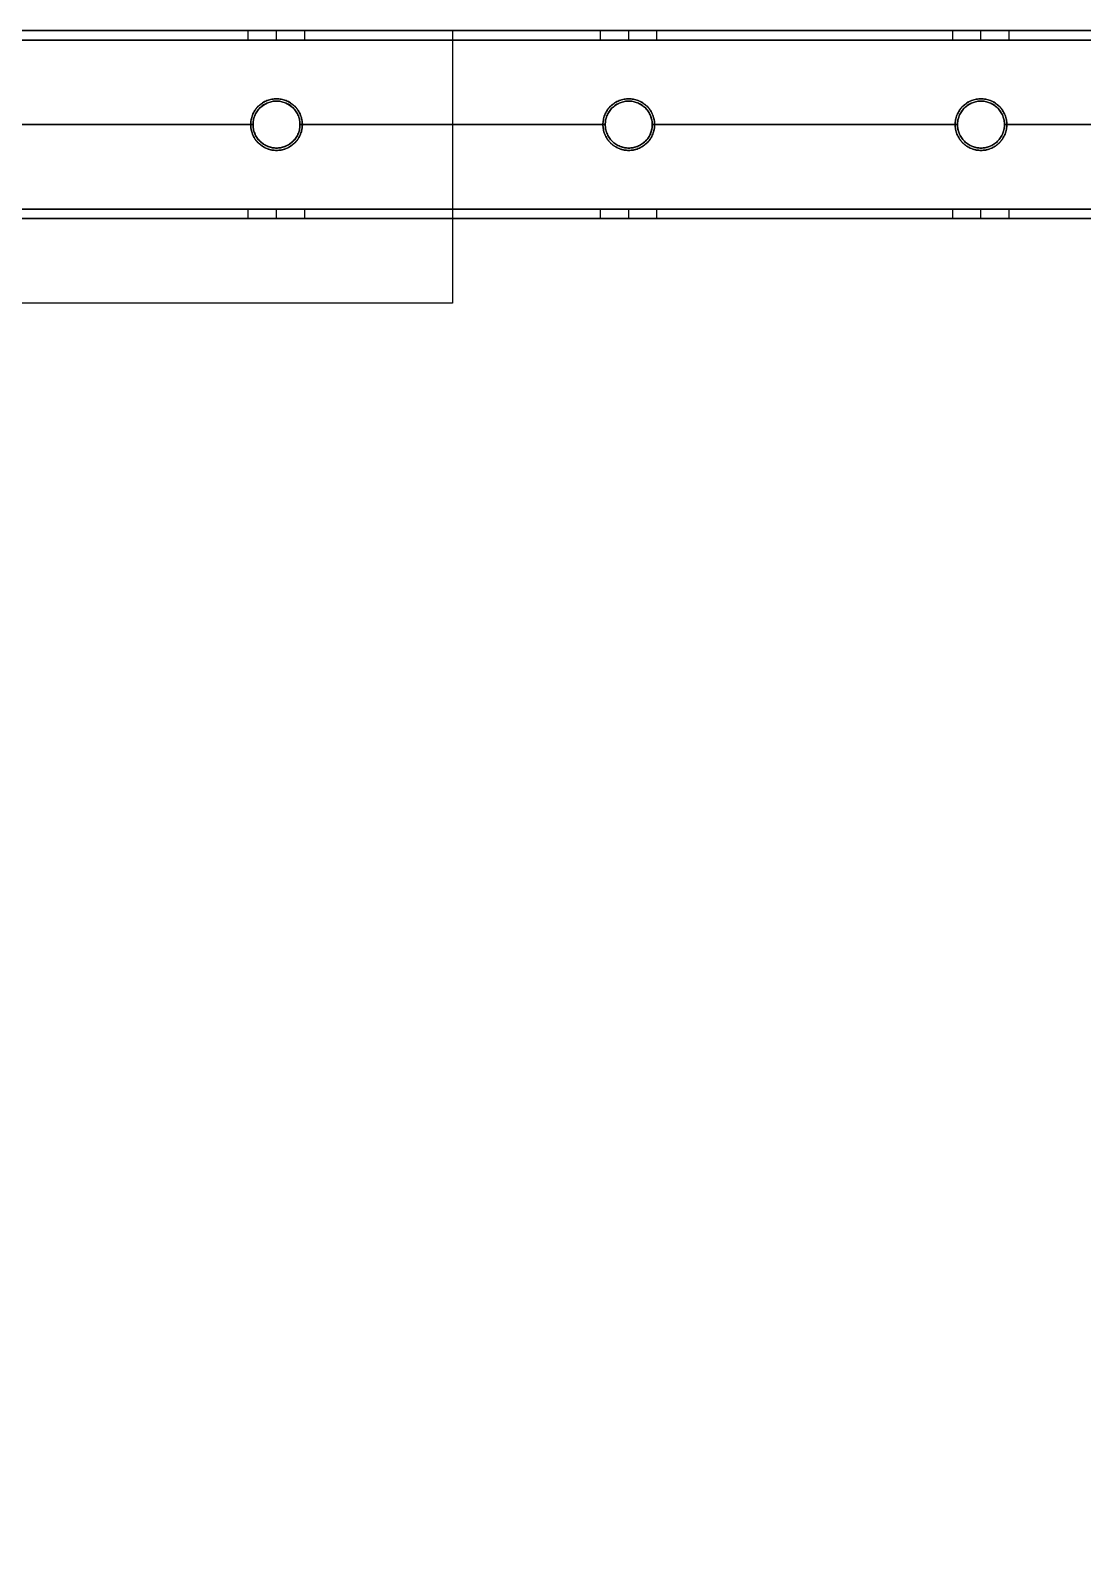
# Model space of a CAD drawing. Header units: millimetres. Extents: x -6529 to 809, y -8611 to 207.
# Drawn here: x -5088 to -4864, y -4098.4 to -3771.9 of the extents above; entities that cross this region are included whole.
import ezdxf

# ---------------------------------------------------------------- set-up
doc = ezdxf.new("R2010")
doc.units = ezdxf.units.MM
doc.header["$MEASUREMENT"] = 0
for name, color, linetype, true_color in [('gaten$11mm', 7, 'Continuous', 0xff6a35), ('platen', 7, 'Continuous', 0x007f00), ('staal', 5, 'Continuous', 0x0000ff)]:
    doc.layers.add(name, color=color, linetype=linetype, true_color=true_color)

# ---------------------------------------------------------------- blocks, each defined once
blk = doc.blocks.new('plaat base')
at = {"layer": 'platen'}
for p, q in [((245.5, -1232.5), (245.5, -1232.5, 18)), ((320.5, -1232.5), (320.5, -1232.5, 18)), ((240, -1238), (240, -1238, 18)), ((251, -1238), (251, -1238, 18)), ((315, -1238), (315, -1238, 18)), ((326, -1238), (326, -1238, 18)), ((245.5, -1243.5), (245.5, -1243.5, 18)), ((320.5, -1243.5), (320.5, -1243.5, 18))]:
    blk.add_line(p, q, dxfattribs=at)
for points in [[(358, -1258), (358, -1229), (358, -1200)], [(358, -1200), (358, -1200, 9), (358, -1200, 18)], [(358, -1258, 18), (358, -1229, 18), (358, -1200, 18)], [(358, -1200), (508, -1200), (658, -1200)], [(358, -1200, 18), (508, -1200, 18), (658, -1200, 18)], [(358, -1258, 9), (358, -1229, 9), (358, -1200, 9)], [(358, -1200, 9), (508, -1200, 9), (658, -1200, 9)], [(358, -1229), (358, -1229, 9), (358, -1229, 18)], [(58, -1258), (208, -1258), (358, -1258)], [(58, -1258, 18), (208, -1258, 18), (358, -1258, 18)], [(58, -1258, 9), (208, -1258, 9), (358, -1258, 9)], [(358, -1258), (358, -1258, 9), (358, -1258, 18)]]:
    blk.add_open_spline(points, degree=2, dxfattribs=at)
for points in [[(245.5, -1243.5), (240, -1243.5), (240, -1238), (240, -1232.5), (245.5, -1232.5), (251, -1232.5), (251, -1238), (251, -1243.5), (245.5, -1243.5)], [(245.5, -1243.5, 18), (240, -1243.5, 18), (240, -1238, 18), (240, -1232.5, 18), (245.5, -1232.5, 18), (251, -1232.5, 18), (251, -1238, 18), (251, -1243.5, 18), (245.5, -1243.5, 18)], [(320.5, -1243.5), (315, -1243.5), (315, -1238), (315, -1232.5), (320.5, -1232.5), (326, -1232.5), (326, -1238), (326, -1243.5), (320.5, -1243.5)], [(320.5, -1243.5, 18), (315, -1243.5, 18), (315, -1238, 18), (315, -1232.5, 18), (320.5, -1232.5, 18), (326, -1232.5, 18), (326, -1238, 18), (326, -1243.5, 18), (320.5, -1243.5, 18)]]:
    blk.add_rational_spline(points, [1, 0.707106781187, 1, 0.707106781187, 1, 0.707106781187, 1, 0.707106781187, 1], degree=2, knots=[-31.415927, -31.415927, -31.415927, -23.561945, -23.561945, -15.707963, -15.707963, -7.853982, -7.853982, 0, 0, 0], dxfattribs=at)
blk = doc.blocks.new('top plaat')
at = {"layer": 'platen'}
for p, q in [((245.5, -1250.5), (245.5, -1250.5, 18)), ((320.5, -1250.5), (320.5, -1250.5, 18)), ((395.5, -1250.5), (395.5, -1250.5, 18)), ((240, -1256), (240, -1256, 18)), ((251, -1256), (251, -1256, 18)), ((315, -1256), (315, -1256, 18)), ((326, -1256), (326, -1256, 18)), ((390, -1256), (390, -1256, 18)), ((401, -1256), (401, -1256, 18)), ((245.5, -1261.5), (245.5, -1261.5, 18)), ((320.5, -1261.5), (320.5, -1261.5, 18)), ((395.5, -1261.5), (395.5, -1261.5, 18))]:
    blk.add_line(p, q, dxfattribs=at)
for points, knots in [([(245.5, -1261.5), (240, -1261.5), (240, -1256), (240, -1250.5), (245.5, -1250.5), (251, -1250.5), (251, -1256), (251, -1261.5), (245.5, -1261.5)], [-31.415927, -31.415927, -31.415927, -23.561945, -23.561945, -15.707963, -15.707963, -7.853982, -7.853982, 0, 0, 0]), ([(245.5, -1261.5, 18), (240, -1261.5, 18), (240, -1256, 18), (240, -1250.5, 18), (245.5, -1250.5, 18), (251, -1250.5, 18), (251, -1256, 18), (251, -1261.5, 18), (245.5, -1261.5, 18)], [-31.415927, -31.415927, -31.415927, -23.561945, -23.561945, -15.707963, -15.707963, -7.853982, -7.853982, 0, 0, 0]), ([(245.5, -1261.5, 9), (251, -1261.5, 9), (251, -1256, 9), (251, -1250.5, 9), (245.5, -1250.5, 9), (240, -1250.5, 9), (240, -1256, 9), (240, -1261.5, 9), (245.5, -1261.5, 9)], [0, 0, 0, 7.853982, 7.853982, 15.707963, 15.707963, 23.561945, 23.561945, 31.415927, 31.415927, 31.415927]), ([(320.5, -1261.5), (315, -1261.5), (315, -1256), (315, -1250.5), (320.5, -1250.5), (326, -1250.5), (326, -1256), (326, -1261.5), (320.5, -1261.5)], [-31.415927, -31.415927, -31.415927, -23.561945, -23.561945, -15.707963, -15.707963, -7.853982, -7.853982, 0, 0, 0]), ([(320.5, -1261.5, 18), (315, -1261.5, 18), (315, -1256, 18), (315, -1250.5, 18), (320.5, -1250.5, 18), (326, -1250.5, 18), (326, -1256, 18), (326, -1261.5, 18), (320.5, -1261.5, 18)], [-31.415927, -31.415927, -31.415927, -23.561945, -23.561945, -15.707963, -15.707963, -7.853982, -7.853982, 0, 0, 0]), ([(320.5, -1261.5, 9), (326, -1261.5, 9), (326, -1256, 9), (326, -1250.5, 9), (320.5, -1250.5, 9), (315, -1250.5, 9), (315, -1256, 9), (315, -1261.5, 9), (320.5, -1261.5, 9)], [0, 0, 0, 7.853982, 7.853982, 15.707963, 15.707963, 23.561945, 23.561945, 31.415927, 31.415927, 31.415927]), ([(395.5, -1261.5), (390, -1261.5), (390, -1256), (390, -1250.5), (395.5, -1250.5), (401, -1250.5), (401, -1256), (401, -1261.5), (395.5, -1261.5)], [-31.415927, -31.415927, -31.415927, -23.561945, -23.561945, -15.707963, -15.707963, -7.853982, -7.853982, 0, 0, 0]), ([(395.5, -1261.5, 18), (390, -1261.5, 18), (390, -1256, 18), (390, -1250.5, 18), (395.5, -1250.5, 18), (401, -1250.5, 18), (401, -1256, 18), (401, -1261.5, 18), (395.5, -1261.5, 18)], [-31.415927, -31.415927, -31.415927, -23.561945, -23.561945, -15.707963, -15.707963, -7.853982, -7.853982, 0, 0, 0]), ([(395.5, -1261.5, 9), (401, -1261.5, 9), (401, -1256, 9), (401, -1250.5, 9), (395.5, -1250.5, 9), (390, -1250.5, 9), (390, -1256, 9), (390, -1261.5, 9), (395.5, -1261.5, 9)], [0, 0, 0, 7.853982, 7.853982, 15.707963, 15.707963, 23.561945, 23.561945, 31.415927, 31.415927, 31.415927])]:
    blk.add_rational_spline(points, [1, 0.707106781187, 1, 0.707106781187, 1, 0.707106781187, 1, 0.707106781187, 1], degree=2, knots=knots, dxfattribs=at)
for points in [[(40, -1276), (349, -1276), (658, -1276), (967, -1276), (1276, -1276)], [(40, -1276, 18), (349, -1276, 18), (658, -1276, 18), (967, -1276, 18), (1276, -1276, 18)], [(40, -1276, 9), (349, -1276, 9), (658, -1276, 9), (967, -1276, 9), (1276, -1276, 9)]]:
    blk.add_open_spline(points, degree=2, knots=[5973.638309, 5973.638309, 5973.638309, 6592.931454, 6592.931454, 7212.2246, 7212.2246, 7212.2246], dxfattribs=at)

msp = doc.modelspace()

# ---------------------------------------------------------------- linework, layer by layer
at = {"layer": 'gaten$11mm', "extrusion": (-2.22045e-16, 1, 0)}
for centre in [(5035.61, 20, -3771.89), (4960.61, 20, -3771.89), (4885.61, 20, -3771.89)]:
    msp.add_circle(centre, 5.5, dxfattribs=at)
at = {"layer": 'gaten$11mm'}
for centre in [(-5035.61, -3791.89), (-4960.61, -3791.89), (-4885.61, -3791.89)]:
    msp.add_circle(centre, 5.5, dxfattribs=at)
at = {"layer": 'staal'}
for p, q in [((-5041.61, -3773.89, 1296), (-5041.61, -3771.89, 1296)), ((-5041.61, -3773.89, 20), (-5041.61, -3771.89, 20)), ((-5035.61, -3773.89, 1302), (-5035.61, -3771.89, 1302)), ((-5035.61, -3773.89, 1290), (-5035.61, -3771.89, 1290)), ((-5035.61, -3773.89, 26), (-5035.61, -3771.89, 26)), ((-5035.61, -3773.89, 14), (-5035.61, -3771.89, 14)), ((-5029.61, -3773.89, 1296), (-5029.61, -3771.89, 1296)), ((-5029.61, -3773.89, 20), (-5029.61, -3771.89, 20)), ((-4966.61, -3773.89, 1296), (-4966.61, -3771.89, 1296)), ((-4966.61, -3773.89, 20), (-4966.61, -3771.89, 20)), ((-4960.61, -3773.89, 1302), (-4960.61, -3771.89, 1302)), ((-4960.61, -3773.89, 1290), (-4960.61, -3771.89, 1290)), ((-4960.61, -3773.89, 26), (-4960.61, -3771.89, 26)), ((-4960.61, -3773.89, 14), (-4960.61, -3771.89, 14)), ((-4954.61, -3773.89, 1296), (-4954.61, -3771.89, 1296)), ((-4954.61, -3773.89, 20), (-4954.61, -3771.89, 20)), ((-4891.61, -3773.89, 1296), (-4891.61, -3771.89, 1296)), ((-4891.61, -3773.89, 20), (-4891.61, -3771.89, 20)), ((-4885.61, -3773.89, 1302), (-4885.61, -3771.89, 1302)), ((-4885.61, -3773.89, 1290), (-4885.61, -3771.89, 1290)), ((-4885.61, -3773.89, 26), (-4885.61, -3771.89, 26)), ((-4885.61, -3773.89, 14), (-4885.61, -3771.89, 14)), ((-4879.61, -3773.89, 1296), (-4879.61, -3771.89, 1296)), ((-4879.61, -3773.89, 20), (-4879.61, -3771.89, 20)), ((-5035.61, -3786.89, 1314), (-5035.61, -3786.89, 1316)), ((-5035.61, -3786.89, 1276), (-5035.61, -3786.89, 1278)), ((-5035.61, -3786.89, 38), (-5035.61, -3786.89, 40)), ((-5035.61, -3786.89), (-5035.61, -3786.89, 2)), ((-4960.61, -3786.89, 1314), (-4960.61, -3786.89, 1316)), ((-4960.61, -3786.89, 1276), (-4960.61, -3786.89, 1278)), ((-4960.61, -3786.89, 38), (-4960.61, -3786.89, 40)), ((-4960.61, -3786.89), (-4960.61, -3786.89, 2)), ((-4885.61, -3786.89, 1314), (-4885.61, -3786.89, 1316)), ((-4885.61, -3786.89, 1276), (-4885.61, -3786.89, 1278)), ((-4885.61, -3786.89, 38), (-4885.61, -3786.89, 40)), ((-4885.61, -3786.89), (-4885.61, -3786.89, 2)), ((-5040.61, -3791.89, 1314), (-5040.61, -3791.89, 1316)), ((-5040.61, -3791.89, 1276), (-5040.61, -3791.89, 1278)), ((-5040.61, -3791.89, 38), (-5040.61, -3791.89, 40)), ((-5040.61, -3791.89), (-5040.61, -3791.89, 2)), ((-5030.61, -3791.89, 1314), (-5030.61, -3791.89, 1316)), ((-5030.61, -3791.89, 1276), (-5030.61, -3791.89, 1278)), ((-5030.61, -3791.89, 38), (-5030.61, -3791.89, 40)), ((-5030.61, -3791.89), (-5030.61, -3791.89, 2)), ((-4965.61, -3791.89, 1314), (-4965.61, -3791.89, 1316)), ((-4965.61, -3791.89, 1276), (-4965.61, -3791.89, 1278)), ((-4965.61, -3791.89, 38), (-4965.61, -3791.89, 40)), ((-4965.61, -3791.89), (-4965.61, -3791.89, 2)), ((-4955.61, -3791.89, 1314), (-4955.61, -3791.89, 1316)), ((-4955.61, -3791.89, 1276), (-4955.61, -3791.89, 1278)), ((-4955.61, -3791.89, 38), (-4955.61, -3791.89, 40)), ((-4955.61, -3791.89), (-4955.61, -3791.89, 2)), ((-4890.61, -3791.89, 1314), (-4890.61, -3791.89, 1316)), ((-4890.61, -3791.89, 1276), (-4890.61, -3791.89, 1278)), ((-4890.61, -3791.89, 38), (-4890.61, -3791.89, 40)), ((-4890.61, -3791.89), (-4890.61, -3791.89, 2)), ((-4880.61, -3791.89, 1314), (-4880.61, -3791.89, 1316)), ((-4880.61, -3791.89, 1276), (-4880.61, -3791.89, 1278)), ((-4880.61, -3791.89, 38), (-4880.61, -3791.89, 40)), ((-4880.61, -3791.89), (-4880.61, -3791.89, 2)), ((-5035.61, -3796.89, 1276), (-5035.61, -3796.89, 1278)), ((-5035.61, -3796.89, 1314), (-5035.61, -3796.89, 1316)), ((-5035.61, -3796.89), (-5035.61, -3796.89, 2)), ((-5035.61, -3796.89, 38), (-5035.61, -3796.89, 40)), ((-4960.61, -3796.89, 1276), (-4960.61, -3796.89, 1278)), ((-4960.61, -3796.89, 1314), (-4960.61, -3796.89, 1316)), ((-4960.61, -3796.89), (-4960.61, -3796.89, 2)), ((-4960.61, -3796.89, 38), (-4960.61, -3796.89, 40)), ((-4885.61, -3796.89, 1276), (-4885.61, -3796.89, 1278)), ((-4885.61, -3796.89, 1314), (-4885.61, -3796.89, 1316)), ((-4885.61, -3796.89), (-4885.61, -3796.89, 2)), ((-4885.61, -3796.89, 38), (-4885.61, -3796.89, 40)), ((-5041.61, -3811.89, 1296), (-5041.61, -3809.89, 1296)), ((-5041.61, -3811.89, 20), (-5041.61, -3809.89, 20)), ((-5035.61, -3811.89, 1302), (-5035.61, -3809.89, 1302)), ((-5035.61, -3811.89, 1290), (-5035.61, -3809.89, 1290)), ((-5035.61, -3811.89, 26), (-5035.61, -3809.89, 26)), ((-5035.61, -3811.89, 14), (-5035.61, -3809.89, 14)), ((-5029.61, -3811.89, 1296), (-5029.61, -3809.89, 1296)), ((-5029.61, -3811.89, 20), (-5029.61, -3809.89, 20)), ((-4966.61, -3811.89, 1296), (-4966.61, -3809.89, 1296)), ((-4966.61, -3811.89, 20), (-4966.61, -3809.89, 20)), ((-4960.61, -3811.89, 1302), (-4960.61, -3809.89, 1302)), ((-4960.61, -3811.89, 1290), (-4960.61, -3809.89, 1290)), ((-4960.61, -3811.89, 26), (-4960.61, -3809.89, 26)), ((-4960.61, -3811.89, 14), (-4960.61, -3809.89, 14)), ((-4954.61, -3811.89, 1296), (-4954.61, -3809.89, 1296)), ((-4954.61, -3811.89, 20), (-4954.61, -3809.89, 20)), ((-4891.61, -3811.89, 1296), (-4891.61, -3809.89, 1296)), ((-4891.61, -3811.89, 20), (-4891.61, -3809.89, 20)), ((-4885.61, -3811.89, 1302), (-4885.61, -3809.89, 1302)), ((-4885.61, -3811.89, 1290), (-4885.61, -3809.89, 1290)), ((-4885.61, -3811.89, 26), (-4885.61, -3809.89, 26)), ((-4885.61, -3811.89, 14), (-4885.61, -3809.89, 14)), ((-4879.61, -3811.89, 1296), (-4879.61, -3809.89, 1296)), ((-4879.61, -3811.89, 20), (-4879.61, -3809.89, 20))]:
    msp.add_line(p, q, dxfattribs=at)
for points in [[(-4640.11, -5087.89), (-5956.11, -5087.89), (-5956.11, -3771.89), (-4640.11, -3771.89)], [(-4680.11, -5047.89), (-5916.11, -5047.89), (-5916.11, -3811.89), (-4680.11, -3811.89)]]:
    msp.add_lwpolyline(points, close=True, dxfattribs=at)
for centre in [(-5035.61, -3791.89, 1276), (-5035.61, -3791.89, 1315), (-5035.61, -3791.89, 1277), (-5035.61, -3791.89), (-5035.61, -3791.89, 39), (-5035.61, -3791.89, 1), (-4960.61, -3791.89, 1276), (-4960.61, -3791.89, 1315), (-4960.61, -3791.89, 1277), (-4960.61, -3791.89), (-4960.61, -3791.89, 39), (-4960.61, -3791.89, 1), (-4885.61, -3791.89, 1276), (-4885.61, -3791.89, 1315), (-4885.61, -3791.89, 1277), (-4885.61, -3791.89), (-4885.61, -3791.89, 39), (-4885.61, -3791.89, 1)]:
    msp.add_circle(centre, 5, dxfattribs=at)
for points in [[(-4640.11, -3771.89, 1276), (-5298.11, -3771.89, 1276), (-5956.11, -3771.89, 1276)], [(-4640.11, -3771.89, 1316), (-5298.11, -3771.89, 1316), (-5956.11, -3771.89, 1316)], [(-5956.11, -3771.89), (-5298.11, -3771.89), (-4640.11, -3771.89)], [(-5956.11, -3771.89, 40), (-5298.11, -3771.89, 40), (-4640.11, -3771.89, 40)], [(-4642.11, -3773.89, 1314), (-5298.11, -3773.89, 1314), (-5954.11, -3773.89, 1314)], [(-4642.11, -3773.89, 1278), (-5298.11, -3773.89, 1278), (-5954.11, -3773.89, 1278)], [(-5954.11, -3773.89, 38), (-5298.11, -3773.89, 38), (-4642.11, -3773.89, 38)], [(-5954.11, -3773.89, 2), (-5298.11, -3773.89, 2), (-4642.11, -3773.89, 2)], [(-5041.61, -3771.89, 1296), (-5073.11, -3771.89, 1296), (-5104.61, -3771.89, 1296)], [(-5104.61, -3771.89, 20), (-5073.11, -3771.89, 20), (-5041.61, -3771.89, 20)], [(-5041.61, -3773.89, 1296), (-5073.11, -3773.89, 1296), (-5104.61, -3773.89, 1296)], [(-5104.61, -3773.89, 20), (-5073.11, -3773.89, 20), (-5041.61, -3773.89, 20)], [(-4966.61, -3771.89, 1296), (-4998.11, -3771.89, 1296), (-5029.61, -3771.89, 1296)], [(-5029.61, -3771.89, 20), (-4998.11, -3771.89, 20), (-4966.61, -3771.89, 20)], [(-4966.61, -3773.89, 1296), (-4998.11, -3773.89, 1296), (-5029.61, -3773.89, 1296)], [(-5029.61, -3773.89, 20), (-4998.11, -3773.89, 20), (-4966.61, -3773.89, 20)], [(-4891.61, -3771.89, 1296), (-4923.11, -3771.89, 1296), (-4954.61, -3771.89, 1296)], [(-4954.61, -3771.89, 20), (-4923.11, -3771.89, 20), (-4891.61, -3771.89, 20)], [(-4891.61, -3773.89, 1296), (-4923.11, -3773.89, 1296), (-4954.61, -3773.89, 1296)], [(-4954.61, -3773.89, 20), (-4923.11, -3773.89, 20), (-4891.61, -3773.89, 20)], [(-4816.61, -3771.89, 1296), (-4848.11, -3771.89, 1296), (-4879.61, -3771.89, 1296)], [(-4879.61, -3771.89, 20), (-4848.11, -3771.89, 20), (-4816.61, -3771.89, 20)], [(-4816.61, -3773.89, 1296), (-4848.11, -3773.89, 1296), (-4879.61, -3773.89, 1296)], [(-4879.61, -3773.89, 20), (-4848.11, -3773.89, 20), (-4816.61, -3773.89, 20)], [(-5040.61, -3791.89, 1316), (-5073.11, -3791.89, 1316), (-5105.61, -3791.89, 1316)], [(-5040.61, -3791.89, 1314), (-5073.11, -3791.89, 1314), (-5105.61, -3791.89, 1314)], [(-5040.61, -3791.89, 1278), (-5073.11, -3791.89, 1278), (-5105.61, -3791.89, 1278)], [(-5040.61, -3791.89, 1276), (-5073.11, -3791.89, 1276), (-5105.61, -3791.89, 1276)], [(-5105.61, -3791.89, 40), (-5073.11, -3791.89, 40), (-5040.61, -3791.89, 40)], [(-5105.61, -3791.89, 38), (-5073.11, -3791.89, 38), (-5040.61, -3791.89, 38)], [(-5105.61, -3791.89, 2), (-5073.11, -3791.89, 2), (-5040.61, -3791.89, 2)], [(-5105.61, -3791.89), (-5073.11, -3791.89), (-5040.61, -3791.89)], [(-4965.61, -3791.89, 1316), (-4998.11, -3791.89, 1316), (-5030.61, -3791.89, 1316)], [(-4965.61, -3791.89, 1314), (-4998.11, -3791.89, 1314), (-5030.61, -3791.89, 1314)], [(-4965.61, -3791.89, 1278), (-4998.11, -3791.89, 1278), (-5030.61, -3791.89, 1278)], [(-4965.61, -3791.89, 1276), (-4998.11, -3791.89, 1276), (-5030.61, -3791.89, 1276)], [(-5030.61, -3791.89, 40), (-4998.11, -3791.89, 40), (-4965.61, -3791.89, 40)], [(-5030.61, -3791.89, 38), (-4998.11, -3791.89, 38), (-4965.61, -3791.89, 38)], [(-5030.61, -3791.89, 2), (-4998.11, -3791.89, 2), (-4965.61, -3791.89, 2)], [(-5030.61, -3791.89), (-4998.11, -3791.89), (-4965.61, -3791.89)], [(-4890.61, -3791.89, 1316), (-4923.11, -3791.89, 1316), (-4955.61, -3791.89, 1316)], [(-4890.61, -3791.89, 1314), (-4923.11, -3791.89, 1314), (-4955.61, -3791.89, 1314)], [(-4890.61, -3791.89, 1278), (-4923.11, -3791.89, 1278), (-4955.61, -3791.89, 1278)], [(-4890.61, -3791.89, 1276), (-4923.11, -3791.89, 1276), (-4955.61, -3791.89, 1276)], [(-4955.61, -3791.89, 40), (-4923.11, -3791.89, 40), (-4890.61, -3791.89, 40)], [(-4955.61, -3791.89, 38), (-4923.11, -3791.89, 38), (-4890.61, -3791.89, 38)], [(-4955.61, -3791.89, 2), (-4923.11, -3791.89, 2), (-4890.61, -3791.89, 2)], [(-4955.61, -3791.89), (-4923.11, -3791.89), (-4890.61, -3791.89)], [(-4815.61, -3791.89, 1316), (-4848.11, -3791.89, 1316), (-4880.61, -3791.89, 1316)], [(-4815.61, -3791.89, 1314), (-4848.11, -3791.89, 1314), (-4880.61, -3791.89, 1314)], [(-4815.61, -3791.89, 1278), (-4848.11, -3791.89, 1278), (-4880.61, -3791.89, 1278)], [(-4815.61, -3791.89, 1276), (-4848.11, -3791.89, 1276), (-4880.61, -3791.89, 1276)], [(-4880.61, -3791.89, 40), (-4848.11, -3791.89, 40), (-4815.61, -3791.89, 40)], [(-4880.61, -3791.89, 38), (-4848.11, -3791.89, 38), (-4815.61, -3791.89, 38)], [(-4880.61, -3791.89, 2), (-4848.11, -3791.89, 2), (-4815.61, -3791.89, 2)], [(-4880.61, -3791.89), (-4848.11, -3791.89), (-4815.61, -3791.89)], [(-4678.11, -3809.89, 1314), (-5298.11, -3809.89, 1314), (-5918.11, -3809.89, 1314)], [(-4678.11, -3809.89, 1278), (-5298.11, -3809.89, 1278), (-5918.11, -3809.89, 1278)], [(-5918.11, -3809.89, 38), (-5298.11, -3809.89, 38), (-4678.11, -3809.89, 38)], [(-5918.11, -3809.89, 2), (-5298.11, -3809.89, 2), (-4678.11, -3809.89, 2)], [(-5041.61, -3809.89, 1296), (-5073.11, -3809.89, 1296), (-5104.61, -3809.89, 1296)], [(-5104.61, -3809.89, 20), (-5073.11, -3809.89, 20), (-5041.61, -3809.89, 20)], [(-4966.61, -3809.89, 1296), (-4998.11, -3809.89, 1296), (-5029.61, -3809.89, 1296)], [(-5029.61, -3809.89, 20), (-4998.11, -3809.89, 20), (-4966.61, -3809.89, 20)], [(-4891.61, -3809.89, 1296), (-4923.11, -3809.89, 1296), (-4954.61, -3809.89, 1296)], [(-4954.61, -3809.89, 20), (-4923.11, -3809.89, 20), (-4891.61, -3809.89, 20)], [(-4816.61, -3809.89, 1296), (-4848.11, -3809.89, 1296), (-4879.61, -3809.89, 1296)], [(-4879.61, -3809.89, 20), (-4848.11, -3809.89, 20), (-4816.61, -3809.89, 20)], [(-4680.11, -3811.89, 1276), (-5298.11, -3811.89, 1276), (-5916.11, -3811.89, 1276)], [(-4680.11, -3811.89, 1316), (-5298.11, -3811.89, 1316), (-5916.11, -3811.89, 1316)], [(-5916.11, -3811.89), (-5298.11, -3811.89), (-4680.11, -3811.89)], [(-5916.11, -3811.89, 40), (-5298.11, -3811.89, 40), (-4680.11, -3811.89, 40)], [(-5041.61, -3811.89, 1296), (-5073.11, -3811.89, 1296), (-5104.61, -3811.89, 1296)], [(-5104.61, -3811.89, 20), (-5073.11, -3811.89, 20), (-5041.61, -3811.89, 20)], [(-4966.61, -3811.89, 1296), (-4998.11, -3811.89, 1296), (-5029.61, -3811.89, 1296)], [(-5029.61, -3811.89, 20), (-4998.11, -3811.89, 20), (-4966.61, -3811.89, 20)], [(-4891.61, -3811.89, 1296), (-4923.11, -3811.89, 1296), (-4954.61, -3811.89, 1296)], [(-4954.61, -3811.89, 20), (-4923.11, -3811.89, 20), (-4891.61, -3811.89, 20)], [(-4816.61, -3811.89, 1296), (-4848.11, -3811.89, 1296), (-4879.61, -3811.89, 1296)], [(-4879.61, -3811.89, 20), (-4848.11, -3811.89, 20), (-4816.61, -3811.89, 20)]]:
    msp.add_open_spline(points, degree=2, dxfattribs=at)
for points, weights, knots in [([(-5035.61, -3771.89, 1302), (-5041.61, -3771.89, 1302), (-5041.61, -3771.89, 1296), (-5041.61, -3771.89, 1290), (-5035.61, -3771.89, 1290), (-5029.61, -3771.89, 1290), (-5029.61, -3771.89, 1296), (-5029.61, -3771.89, 1302), (-5035.61, -3771.89, 1302)], [1, 0.707106781187, 1, 0.707106781187, 1, 0.707106781187, 1, 0.707106781187, 1], [-31.415927, -31.415927, -31.415927, -23.561945, -23.561945, -15.707963, -15.707963, -7.853982, -7.853982, 0, 0, 0]), ([(-5035.61, -3771.89, 26), (-5029.61, -3771.89, 26), (-5029.61, -3771.89, 20), (-5029.61, -3771.89, 14), (-5035.61, -3771.89, 14), (-5041.61, -3771.89, 14), (-5041.61, -3771.89, 20), (-5041.61, -3771.89, 26), (-5035.61, -3771.89, 26)], [1, 0.707106781187, 1, 0.707106781187, 1, 0.707106781187, 1, 0.707106781187, 1], [-31.415927, -31.415927, -31.415927, -23.561945, -23.561945, -15.707963, -15.707963, -7.853982, -7.853982, 0, 0, 0]), ([(-5035.61, -3773.89, 1302), (-5029.61, -3773.89, 1302), (-5029.61, -3773.89, 1296), (-5029.61, -3773.89, 1290), (-5035.61, -3773.89, 1290), (-5041.61, -3773.89, 1290), (-5041.61, -3773.89, 1296), (-5041.61, -3773.89, 1302), (-5035.61, -3773.89, 1302)], [0.999999860338, 0.707106851018, 1, 0.707106781187, 1, 0.707106781187, 1, 0.707106851018, 0.999999860338], [0, 0, 0, 7.853981, 7.853981, 15.707963, 15.707963, 23.561946, 23.561946, 31.415927, 31.415927, 31.415927]), ([(-5035.61, -3773.89, 26), (-5041.61, -3773.89, 26), (-5041.61, -3773.89, 20), (-5041.61, -3773.89, 14), (-5035.61, -3773.89, 14), (-5029.61, -3773.89, 14), (-5029.61, -3773.89, 20), (-5029.61, -3773.89, 26), (-5035.61, -3773.89, 26)], [0.999999860338, 0.707106851018, 1, 0.707106781187, 1, 0.707106781187, 1, 0.707106851018, 0.999999860338], [0, 0, 0, 7.853981, 7.853981, 15.707963, 15.707963, 23.561946, 23.561946, 31.415927, 31.415927, 31.415927]), ([(-4960.61, -3771.89, 1302), (-4966.61, -3771.89, 1302), (-4966.61, -3771.89, 1296), (-4966.61, -3771.89, 1290), (-4960.61, -3771.89, 1290), (-4954.61, -3771.89, 1290), (-4954.61, -3771.89, 1296), (-4954.61, -3771.89, 1302), (-4960.61, -3771.89, 1302)], [1, 0.707106781187, 1, 0.707106781187, 1, 0.707106781187, 1, 0.707106781187, 1], [-31.415927, -31.415927, -31.415927, -23.561945, -23.561945, -15.707963, -15.707963, -7.853982, -7.853982, 0, 0, 0]), ([(-4960.61, -3771.89, 26), (-4954.61, -3771.89, 26), (-4954.61, -3771.89, 20), (-4954.61, -3771.89, 14), (-4960.61, -3771.89, 14), (-4966.61, -3771.89, 14), (-4966.61, -3771.89, 20), (-4966.61, -3771.89, 26), (-4960.61, -3771.89, 26)], [1, 0.707106781187, 1, 0.707106781187, 1, 0.707106781187, 1, 0.707106781187, 1], [-31.415927, -31.415927, -31.415927, -23.561945, -23.561945, -15.707963, -15.707963, -7.853982, -7.853982, 0, 0, 0]), ([(-4960.61, -3773.89, 1302), (-4954.61, -3773.89, 1302), (-4954.61, -3773.89, 1296), (-4954.61, -3773.89, 1290), (-4960.61, -3773.89, 1290), (-4966.61, -3773.89, 1290), (-4966.61, -3773.89, 1296), (-4966.61, -3773.89, 1302), (-4960.61, -3773.89, 1302)], [0.999999860338, 0.707106851018, 1, 0.707106781187, 1, 0.707106781187, 1, 0.707106851018, 0.999999860338], [0, 0, 0, 7.853981, 7.853981, 15.707963, 15.707963, 23.561946, 23.561946, 31.415927, 31.415927, 31.415927]), ([(-4960.61, -3773.89, 26), (-4966.61, -3773.89, 26), (-4966.61, -3773.89, 20), (-4966.61, -3773.89, 14), (-4960.61, -3773.89, 14), (-4954.61, -3773.89, 14), (-4954.61, -3773.89, 20), (-4954.61, -3773.89, 26), (-4960.61, -3773.89, 26)], [1, 0.707106781187, 1, 0.707106781187, 1, 0.707106781187, 1, 0.707106781187, 1], [0, 0, 0, 7.853982, 7.853982, 15.707963, 15.707963, 23.561945, 23.561945, 31.415927, 31.415927, 31.415927]), ([(-4885.61, -3771.89, 1302), (-4891.61, -3771.89, 1302), (-4891.61, -3771.89, 1296), (-4891.61, -3771.89, 1290), (-4885.61, -3771.89, 1290), (-4879.61, -3771.89, 1290), (-4879.61, -3771.89, 1296), (-4879.61, -3771.89, 1302), (-4885.61, -3771.89, 1302)], [1, 0.707106781187, 1, 0.707106781187, 1, 0.707106781187, 1, 0.707106781187, 1], [-31.415927, -31.415927, -31.415927, -23.561945, -23.561945, -15.707963, -15.707963, -7.853982, -7.853982, 0, 0, 0]), ([(-4885.61, -3771.89, 26), (-4879.61, -3771.89, 26), (-4879.61, -3771.89, 20), (-4879.61, -3771.89, 14), (-4885.61, -3771.89, 14), (-4891.61, -3771.89, 14), (-4891.61, -3771.89, 20), (-4891.61, -3771.89, 26), (-4885.61, -3771.89, 26)], [1, 0.707106781187, 1, 0.707106781187, 1, 0.707106781187, 1, 0.707106781187, 1], [-31.415927, -31.415927, -31.415927, -23.561945, -23.561945, -15.707963, -15.707963, -7.853982, -7.853982, 0, 0, 0]), ([(-4885.61, -3773.89, 1302), (-4879.61, -3773.89, 1302), (-4879.61, -3773.89, 1296), (-4879.61, -3773.89, 1290), (-4885.61, -3773.89, 1290), (-4891.61, -3773.89, 1290), (-4891.61, -3773.89, 1296), (-4891.61, -3773.89, 1302), (-4885.61, -3773.89, 1302)], [1, 0.707106781187, 1, 0.707106781187, 1, 0.707106781187, 1, 0.707106781187, 1], [0, 0, 0, 7.853982, 7.853982, 15.707963, 15.707963, 23.561945, 23.561945, 31.415927, 31.415927, 31.415927]), ([(-4885.61, -3773.89, 26), (-4891.61, -3773.89, 26), (-4891.61, -3773.89, 20), (-4891.61, -3773.89, 14), (-4885.61, -3773.89, 14), (-4879.61, -3773.89, 14), (-4879.61, -3773.89, 20), (-4879.61, -3773.89, 26), (-4885.61, -3773.89, 26)], [1, 0.707106781187, 1, 0.707106781187, 1, 0.707106781187, 1, 0.707106781187, 1], [0, 0, 0, 7.853982, 7.853982, 15.707963, 15.707963, 23.561945, 23.561945, 31.415927, 31.415927, 31.415927]), ([(-5035.61, -3796.89, 1316), (-5040.61, -3796.89, 1316), (-5040.61, -3791.89, 1316), (-5040.61, -3786.89, 1316), (-5035.61, -3786.89, 1316), (-5030.61, -3786.89, 1316), (-5030.61, -3791.89, 1316), (-5030.61, -3796.89, 1316), (-5035.61, -3796.89, 1316)], [1, 0.707106781187, 1, 0.707106781187, 1, 0.707106781187, 1, 0.707106781187, 1], [-31.415927, -31.415927, -31.415927, -23.561945, -23.561945, -15.707963, -15.707963, -7.853982, -7.853982, 0, 0, 0]), ([(-5035.61, -3796.89, 1314), (-5030.61, -3796.89, 1314), (-5030.61, -3791.89, 1314), (-5030.61, -3786.89, 1314), (-5035.61, -3786.89, 1314), (-5040.61, -3786.89, 1314), (-5040.61, -3791.89, 1314), (-5040.61, -3796.89, 1314), (-5035.61, -3796.89, 1314)], [1, 0.707106781187, 1, 0.707106781187, 1, 0.707106781187, 1, 0.707106781187, 1], [0, 0, 0, 7.853982, 7.853982, 15.707963, 15.707963, 23.561945, 23.561945, 31.415927, 31.415927, 31.415927]), ([(-5035.61, -3796.89, 1278), (-5040.61, -3796.89, 1278), (-5040.61, -3791.89, 1278), (-5040.61, -3786.89, 1278), (-5035.61, -3786.89, 1278), (-5030.61, -3786.89, 1278), (-5030.61, -3791.89, 1278), (-5030.61, -3796.89, 1278), (-5035.61, -3796.89, 1278)], [1, 0.707106781187, 1, 0.707106781187, 1, 0.707106781187, 1, 0.707106781187, 1], [-31.415927, -31.415927, -31.415927, -23.561945, -23.561945, -15.707963, -15.707963, -7.853982, -7.853982, 0, 0, 0]), ([(-5035.61, -3796.89, 40), (-5030.61, -3796.89, 40), (-5030.61, -3791.89, 40), (-5030.61, -3786.89, 40), (-5035.61, -3786.89, 40), (-5040.61, -3786.89, 40), (-5040.61, -3791.89, 40), (-5040.61, -3796.89, 40), (-5035.61, -3796.89, 40)], [1, 0.707106781187, 1, 0.707106781187, 1, 0.707106781187, 1, 0.707106781187, 1], [-31.415927, -31.415927, -31.415927, -23.561945, -23.561945, -15.707963, -15.707963, -7.853982, -7.853982, 0, 0, 0]), ([(-5035.61, -3796.89, 38), (-5040.61, -3796.89, 38), (-5040.61, -3791.89, 38), (-5040.61, -3786.89, 38), (-5035.61, -3786.89, 38), (-5030.61, -3786.89, 38), (-5030.61, -3791.89, 38), (-5030.61, -3796.89, 38), (-5035.61, -3796.89, 38)], [1, 0.707106781187, 1, 0.707106781187, 1, 0.707106781187, 1, 0.707106781187, 1], [0, 0, 0, 7.853982, 7.853982, 15.707963, 15.707963, 23.561945, 23.561945, 31.415927, 31.415927, 31.415927]), ([(-5035.61, -3796.89, 2), (-5030.61, -3796.89, 2), (-5030.61, -3791.89, 2), (-5030.61, -3786.89, 2), (-5035.61, -3786.89, 2), (-5040.61, -3786.89, 2), (-5040.61, -3791.89, 2), (-5040.61, -3796.89, 2), (-5035.61, -3796.89, 2)], [1, 0.707106781187, 1, 0.707106781187, 1, 0.707106781187, 1, 0.707106781187, 1], [-31.415927, -31.415927, -31.415927, -23.561945, -23.561945, -15.707963, -15.707963, -7.853982, -7.853982, 0, 0, 0]), ([(-4960.61, -3796.89, 1316), (-4965.61, -3796.89, 1316), (-4965.61, -3791.89, 1316), (-4965.61, -3786.89, 1316), (-4960.61, -3786.89, 1316), (-4955.61, -3786.89, 1316), (-4955.61, -3791.89, 1316), (-4955.61, -3796.89, 1316), (-4960.61, -3796.89, 1316)], [1, 0.707106781187, 1, 0.707106781187, 1, 0.707106781187, 1, 0.707106781187, 1], [-31.415927, -31.415927, -31.415927, -23.561945, -23.561945, -15.707963, -15.707963, -7.853982, -7.853982, 0, 0, 0]), ([(-4960.61, -3796.89, 1314), (-4955.61, -3796.89, 1314), (-4955.61, -3791.89, 1314), (-4955.61, -3786.89, 1314), (-4960.61, -3786.89, 1314), (-4965.61, -3786.89, 1314), (-4965.61, -3791.89, 1314), (-4965.61, -3796.89, 1314), (-4960.61, -3796.89, 1314)], [1, 0.707106781187, 1, 0.707106781187, 1, 0.707106781187, 1, 0.707106781187, 1], [0, 0, 0, 7.853982, 7.853982, 15.707963, 15.707963, 23.561945, 23.561945, 31.415927, 31.415927, 31.415927]), ([(-4960.61, -3796.89, 1278), (-4965.61, -3796.89, 1278), (-4965.61, -3791.89, 1278), (-4965.61, -3786.89, 1278), (-4960.61, -3786.89, 1278), (-4955.61, -3786.89, 1278), (-4955.61, -3791.89, 1278), (-4955.61, -3796.89, 1278), (-4960.61, -3796.89, 1278)], [1, 0.707106781187, 1, 0.707106781187, 1, 0.707106781187, 1, 0.707106781187, 1], [-31.415927, -31.415927, -31.415927, -23.561945, -23.561945, -15.707963, -15.707963, -7.853982, -7.853982, 0, 0, 0]), ([(-4960.61, -3796.89, 40), (-4955.61, -3796.89, 40), (-4955.61, -3791.89, 40), (-4955.61, -3786.89, 40), (-4960.61, -3786.89, 40), (-4965.61, -3786.89, 40), (-4965.61, -3791.89, 40), (-4965.61, -3796.89, 40), (-4960.61, -3796.89, 40)], [1, 0.707106781187, 1, 0.707106781187, 1, 0.707106781187, 1, 0.707106781187, 1], [-31.415927, -31.415927, -31.415927, -23.561945, -23.561945, -15.707963, -15.707963, -7.853982, -7.853982, 0, 0, 0]), ([(-4960.61, -3796.89, 38), (-4965.61, -3796.89, 38), (-4965.61, -3791.89, 38), (-4965.61, -3786.89, 38), (-4960.61, -3786.89, 38), (-4955.61, -3786.89, 38), (-4955.61, -3791.89, 38), (-4955.61, -3796.89, 38), (-4960.61, -3796.89, 38)], [1, 0.707106781187, 1, 0.707106781187, 1, 0.707106781187, 1, 0.707106781187, 1], [0, 0, 0, 7.853982, 7.853982, 15.707963, 15.707963, 23.561945, 23.561945, 31.415927, 31.415927, 31.415927]), ([(-4960.61, -3796.89, 2), (-4955.61, -3796.89, 2), (-4955.61, -3791.89, 2), (-4955.61, -3786.89, 2), (-4960.61, -3786.89, 2), (-4965.61, -3786.89, 2), (-4965.61, -3791.89, 2), (-4965.61, -3796.89, 2), (-4960.61, -3796.89, 2)], [1, 0.707106781187, 1, 0.707106781187, 1, 0.707106781187, 1, 0.707106781187, 1], [-31.415927, -31.415927, -31.415927, -23.561945, -23.561945, -15.707963, -15.707963, -7.853982, -7.853982, 0, 0, 0]), ([(-4885.61, -3796.89, 1316), (-4890.61, -3796.89, 1316), (-4890.61, -3791.89, 1316), (-4890.61, -3786.89, 1316), (-4885.61, -3786.89, 1316), (-4880.61, -3786.89, 1316), (-4880.61, -3791.89, 1316), (-4880.61, -3796.89, 1316), (-4885.61, -3796.89, 1316)], [1, 0.707106781187, 1, 0.707106781187, 1, 0.707106781187, 1, 0.707106781187, 1], [-31.415927, -31.415927, -31.415927, -23.561945, -23.561945, -15.707963, -15.707963, -7.853982, -7.853982, 0, 0, 0]), ([(-4885.61, -3796.89, 1314), (-4880.61, -3796.89, 1314), (-4880.61, -3791.89, 1314), (-4880.61, -3786.89, 1314), (-4885.61, -3786.89, 1314), (-4890.61, -3786.89, 1314), (-4890.61, -3791.89, 1314), (-4890.61, -3796.89, 1314), (-4885.61, -3796.89, 1314)], [1, 0.707106781187, 1, 0.707106781187, 1, 0.707106781187, 1, 0.707106781187, 1], [0, 0, 0, 7.853982, 7.853982, 15.707963, 15.707963, 23.561945, 23.561945, 31.415927, 31.415927, 31.415927]), ([(-4885.61, -3796.89, 1278), (-4890.61, -3796.89, 1278), (-4890.61, -3791.89, 1278), (-4890.61, -3786.89, 1278), (-4885.61, -3786.89, 1278), (-4880.61, -3786.89, 1278), (-4880.61, -3791.89, 1278), (-4880.61, -3796.89, 1278), (-4885.61, -3796.89, 1278)], [1, 0.707106781187, 1, 0.707106781187, 1, 0.707106781187, 1, 0.707106781187, 1], [-31.415927, -31.415927, -31.415927, -23.561945, -23.561945, -15.707963, -15.707963, -7.853982, -7.853982, 0, 0, 0]), ([(-4885.61, -3796.89, 40), (-4880.61, -3796.89, 40), (-4880.61, -3791.89, 40), (-4880.61, -3786.89, 40), (-4885.61, -3786.89, 40), (-4890.61, -3786.89, 40), (-4890.61, -3791.89, 40), (-4890.61, -3796.89, 40), (-4885.61, -3796.89, 40)], [1, 0.707106781187, 1, 0.707106781187, 1, 0.707106781187, 1, 0.707106781187, 1], [-31.415927, -31.415927, -31.415927, -23.561945, -23.561945, -15.707963, -15.707963, -7.853982, -7.853982, 0, 0, 0]), ([(-4885.61, -3796.89, 38), (-4890.61, -3796.89, 38), (-4890.61, -3791.89, 38), (-4890.61, -3786.89, 38), (-4885.61, -3786.89, 38), (-4880.61, -3786.89, 38), (-4880.61, -3791.89, 38), (-4880.61, -3796.89, 38), (-4885.61, -3796.89, 38)], [1, 0.707106781187, 1, 0.707106781187, 1, 0.707106781187, 1, 0.707106781187, 1], [0, 0, 0, 7.853982, 7.853982, 15.707963, 15.707963, 23.561945, 23.561945, 31.415927, 31.415927, 31.415927]), ([(-4885.61, -3796.89, 2), (-4880.61, -3796.89, 2), (-4880.61, -3791.89, 2), (-4880.61, -3786.89, 2), (-4885.61, -3786.89, 2), (-4890.61, -3786.89, 2), (-4890.61, -3791.89, 2), (-4890.61, -3796.89, 2), (-4885.61, -3796.89, 2)], [1, 0.707106781187, 1, 0.707106781187, 1, 0.707106781187, 1, 0.707106781187, 1], [-31.415927, -31.415927, -31.415927, -23.561945, -23.561945, -15.707963, -15.707963, -7.853982, -7.853982, 0, 0, 0]), ([(-5035.61, -3809.89, 1302), (-5041.61, -3809.89, 1302), (-5041.61, -3809.89, 1296), (-5041.61, -3809.89, 1290), (-5035.61, -3809.89, 1290), (-5029.61, -3809.89, 1290), (-5029.61, -3809.89, 1296), (-5029.61, -3809.89, 1302), (-5035.61, -3809.89, 1302)], [1, 0.707106781187, 1, 0.707106781187, 1, 0.707106781187, 1, 0.707106781187, 1], [-31.415927, -31.415927, -31.415927, -23.561945, -23.561945, -15.707963, -15.707963, -7.853982, -7.853982, 0, 0, 0]), ([(-5035.61, -3809.89, 26), (-5029.61, -3809.89, 26), (-5029.61, -3809.89, 20), (-5029.61, -3809.89, 14), (-5035.61, -3809.89, 14), (-5041.61, -3809.89, 14), (-5041.61, -3809.89, 20), (-5041.61, -3809.89, 26), (-5035.61, -3809.89, 26)], [1, 0.707106781187, 1, 0.707106781187, 1, 0.707106781187, 1, 0.707106781187, 1], [-31.415927, -31.415927, -31.415927, -23.561945, -23.561945, -15.707963, -15.707963, -7.853982, -7.853982, 0, 0, 0]), ([(-4960.61, -3809.89, 1302), (-4966.61, -3809.89, 1302), (-4966.61, -3809.89, 1296), (-4966.61, -3809.89, 1290), (-4960.61, -3809.89, 1290), (-4954.61, -3809.89, 1290), (-4954.61, -3809.89, 1296), (-4954.61, -3809.89, 1302), (-4960.61, -3809.89, 1302)], [1, 0.707106781187, 1, 0.707106781187, 1, 0.707106781187, 1, 0.707106781187, 1], [-31.415927, -31.415927, -31.415927, -23.561945, -23.561945, -15.707963, -15.707963, -7.853982, -7.853982, 0, 0, 0]), ([(-4960.61, -3809.89, 26), (-4954.61, -3809.89, 26), (-4954.61, -3809.89, 20), (-4954.61, -3809.89, 14), (-4960.61, -3809.89, 14), (-4966.61, -3809.89, 14), (-4966.61, -3809.89, 20), (-4966.61, -3809.89, 26), (-4960.61, -3809.89, 26)], [1, 0.707106781187, 1, 0.707106781187, 1, 0.707106781187, 1, 0.707106781187, 1], [-31.415927, -31.415927, -31.415927, -23.561945, -23.561945, -15.707963, -15.707963, -7.853982, -7.853982, 0, 0, 0]), ([(-4885.61, -3809.89, 1302), (-4891.61, -3809.89, 1302), (-4891.61, -3809.89, 1296), (-4891.61, -3809.89, 1290), (-4885.61, -3809.89, 1290), (-4879.61, -3809.89, 1290), (-4879.61, -3809.89, 1296), (-4879.61, -3809.89, 1302), (-4885.61, -3809.89, 1302)], [1, 0.707106781187, 1, 0.707106781187, 1, 0.707106781187, 1, 0.707106781187, 1], [-31.415927, -31.415927, -31.415927, -23.561945, -23.561945, -15.707963, -15.707963, -7.853982, -7.853982, 0, 0, 0]), ([(-4885.61, -3809.89, 26), (-4879.61, -3809.89, 26), (-4879.61, -3809.89, 20), (-4879.61, -3809.89, 14), (-4885.61, -3809.89, 14), (-4891.61, -3809.89, 14), (-4891.61, -3809.89, 20), (-4891.61, -3809.89, 26), (-4885.61, -3809.89, 26)], [1, 0.707106781187, 1, 0.707106781187, 1, 0.707106781187, 1, 0.707106781187, 1], [-31.415927, -31.415927, -31.415927, -23.561945, -23.561945, -15.707963, -15.707963, -7.853982, -7.853982, 0, 0, 0]), ([(-5035.61, -3811.89, 1302), (-5029.61, -3811.89, 1302), (-5029.61, -3811.89, 1296), (-5029.61, -3811.89, 1290), (-5035.61, -3811.89, 1290), (-5041.61, -3811.89, 1290), (-5041.61, -3811.89, 1296), (-5041.61, -3811.89, 1302), (-5035.61, -3811.89, 1302)], [1, 0.707106781187, 1, 0.707106781187, 1, 0.707106781187, 1, 0.707106781187, 1], [0, 0, 0, 7.853982, 7.853982, 15.707963, 15.707963, 23.561945, 23.561945, 31.415927, 31.415927, 31.415927]), ([(-5035.61, -3811.89, 26), (-5041.61, -3811.89, 26), (-5041.61, -3811.89, 20), (-5041.61, -3811.89, 14), (-5035.61, -3811.89, 14), (-5029.61, -3811.89, 14), (-5029.61, -3811.89, 20), (-5029.61, -3811.89, 26), (-5035.61, -3811.89, 26)], [1, 0.707106781187, 1, 0.707106781187, 1, 0.707106781187, 1, 0.707106781187, 1], [0, 0, 0, 7.853982, 7.853982, 15.707963, 15.707963, 23.561945, 23.561945, 31.415927, 31.415927, 31.415927]), ([(-4960.61, -3811.89, 1302), (-4954.61, -3811.89, 1302), (-4954.61, -3811.89, 1296), (-4954.61, -3811.89, 1290), (-4960.61, -3811.89, 1290), (-4966.61, -3811.89, 1290), (-4966.61, -3811.89, 1296), (-4966.61, -3811.89, 1302), (-4960.61, -3811.89, 1302)], [1, 0.707106781187, 1, 0.707106781187, 1, 0.707106781187, 1, 0.707106781187, 1], [0, 0, 0, 7.853982, 7.853982, 15.707963, 15.707963, 23.561945, 23.561945, 31.415927, 31.415927, 31.415927]), ([(-4960.61, -3811.89, 26), (-4966.61, -3811.89, 26), (-4966.61, -3811.89, 20), (-4966.61, -3811.89, 14), (-4960.61, -3811.89, 14), (-4954.61, -3811.89, 14), (-4954.61, -3811.89, 20), (-4954.61, -3811.89, 26), (-4960.61, -3811.89, 26)], [1, 0.707106781187, 1, 0.707106781187, 1, 0.707106781187, 1, 0.707106781187, 1], [0, 0, 0, 7.853982, 7.853982, 15.707963, 15.707963, 23.561945, 23.561945, 31.415927, 31.415927, 31.415927]), ([(-4885.61, -3811.89, 1302), (-4879.61, -3811.89, 1302), (-4879.61, -3811.89, 1296), (-4879.61, -3811.89, 1290), (-4885.61, -3811.89, 1290), (-4891.61, -3811.89, 1290), (-4891.61, -3811.89, 1296), (-4891.61, -3811.89, 1302), (-4885.61, -3811.89, 1302)], [1, 0.707106781187, 1, 0.707106781187, 1, 0.707106781187, 1, 0.707106781187, 1], [0, 0, 0, 7.853982, 7.853982, 15.707963, 15.707963, 23.561945, 23.561945, 31.415927, 31.415927, 31.415927]), ([(-4885.61, -3811.89, 26), (-4891.61, -3811.89, 26), (-4891.61, -3811.89, 20), (-4891.61, -3811.89, 14), (-4885.61, -3811.89, 14), (-4879.61, -3811.89, 14), (-4879.61, -3811.89, 20), (-4879.61, -3811.89, 26), (-4885.61, -3811.89, 26)], [1, 0.707106781187, 1, 0.707106781187, 1, 0.707106781187, 1, 0.707106781187, 1], [0, 0, 0, 7.853982, 7.853982, 15.707963, 15.707963, 23.561945, 23.561945, 31.415927, 31.415927, 31.415927])]:
    msp.add_rational_spline(points, weights, degree=2, knots=knots, dxfattribs=at)

# ---------------------------------------------------------------- block references
at = {"layer": 'platen', "rotation": 180}
for name, p in [('plaat base', (-4640.11, -5029.89, 40)), ('top plaat', (-4640.11, -5047.89, 1316))]:
    msp.add_blockref(name, p, dxfattribs=at)

doc.saveas('drawing.dxf')
